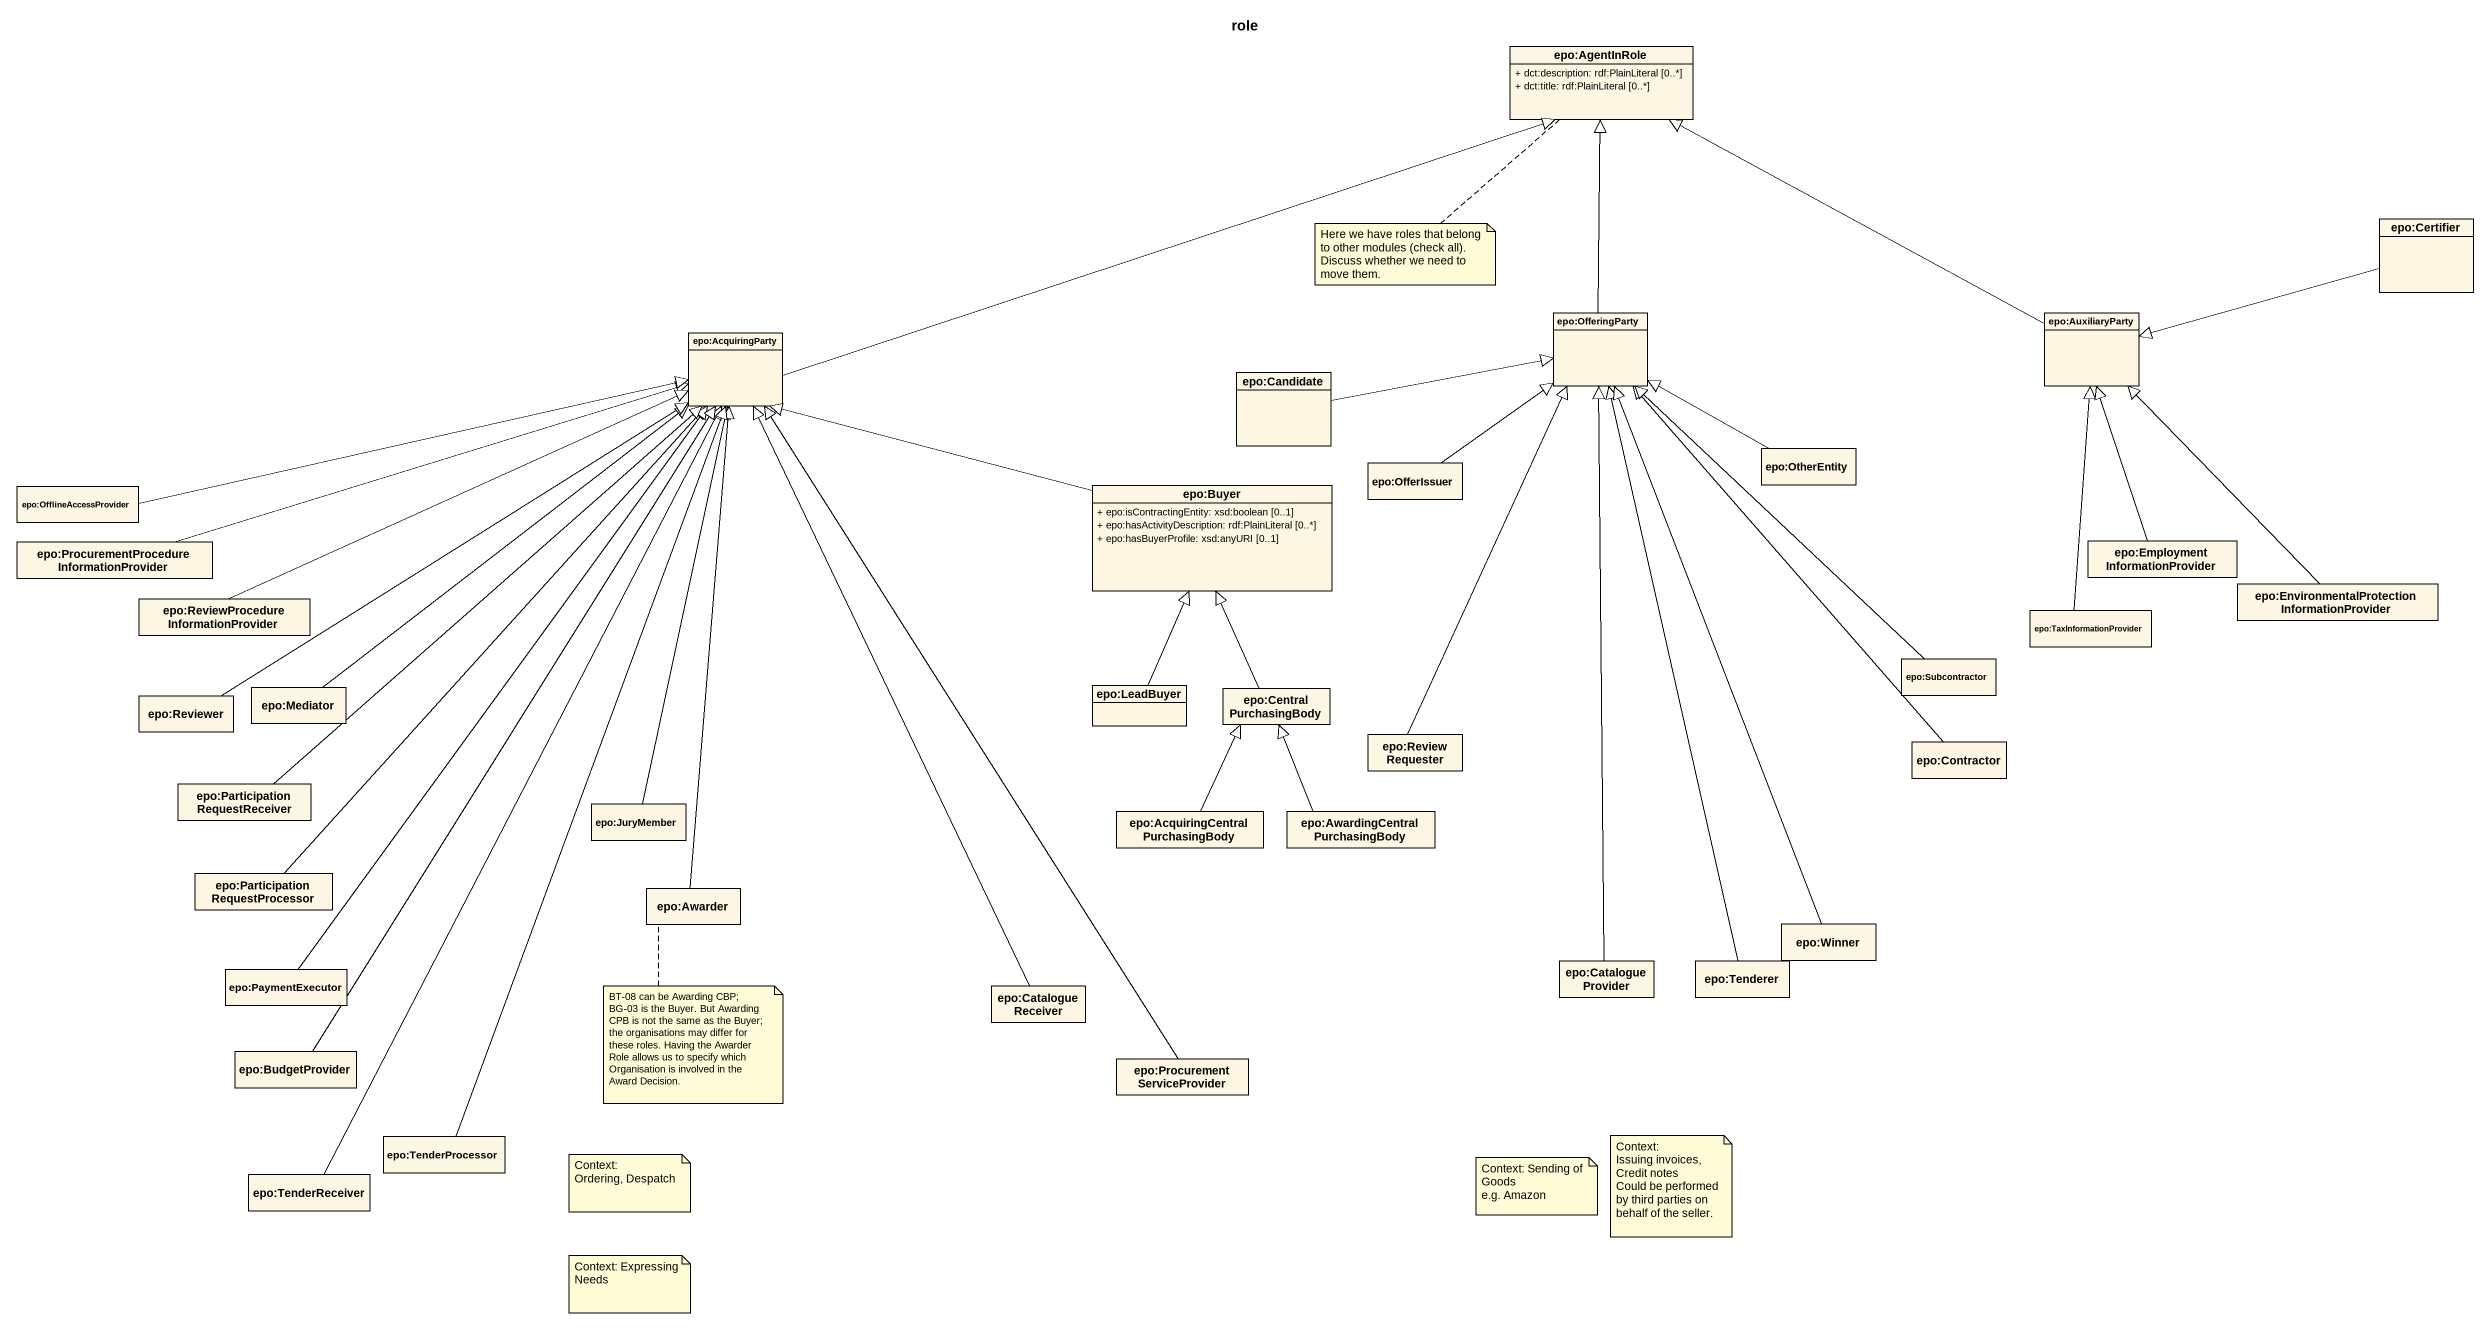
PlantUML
@startuml
title role
hide circle
hide empty members
skinparam classAttributeIconSize 0
class "epo:AgentInRole" as epo_AgentInRole {
  + dct:description: rdf:PlainLiteral [0..*]
  + dct:title: rdf:PlainLiteral [0..*]
}
class "epo:Certifier" as epo_Certifier
class "epo:OfferingParty" as epo_OfferingParty
class "epo:AuxiliaryParty" as epo_AuxiliaryParty
class "epo:AcquiringParty" as epo_AcquiringParty
class "epo:Candidate" as epo_Candidate
class "epo:OfferIssuer" as epo_OfferIssuer
class "epo:OtherEntity" as epo_OtherEntity
class "epo:OfflineAccessProvider" as epo_OfflineAccessProvider
class "epo:Buyer" as epo_Buyer {
  + epo:isContractingEntity: xsd:boolean [0..1]
  + epo:hasActivityDescription: rdf:PlainLiteral [0..*]
  + epo:hasBuyerProfile: xsd:anyURI [0..1]
}
class "epo:ProcurementProcedureInformationProvider" as epo_ProcurementProcedureInfo
class "epo:EmploymentInformationProvider" as epo_EmploymentInformationPro
class "epo:ReviewProcedureInformationProvider" as epo_ReviewProcedureInformati
class "epo:TaxInformationProvider" as epo_TaxInformationProvider
class "epo:EnvironmentalProtectionInformationProvider" as epo_EnvironmentalProtectionI
class "epo:Subcontractor" as epo_Subcontractor
class "epo:Reviewer" as epo_Reviewer
class "epo:Mediator" as epo_Mediator
class "epo:LeadBuyer" as epo_LeadBuyer
class "epo:CentralPurchasingBody" as epo_CentralPurchasingBody
class "epo:ReviewRequester" as epo_ReviewRequester
class "epo:Contractor" as epo_Contractor
class "epo:ParticipationRequestReceiver" as epo_ParticipationRequestRece
class "epo:JuryMember" as epo_JuryMember
class "epo:AcquiringCentralPurchasingBody" as epo_AcquiringCentralPurchasi
class "epo:AwardingCentralPurchasingBody" as epo_AwardingCentralPurchasin
class "epo:ParticipationRequestProcessor" as epo_ParticipationRequestProc
class "epo:Awarder" as epo_Awarder
class "epo:Winner" as epo_Winner
class "epo:PaymentExecutor" as epo_PaymentExecutor
class "epo:CatalogueReceiver" as epo_CatalogueReceiver
class "epo:CatalogueProvider" as epo_CatalogueProvider
class "epo:Tenderer" as epo_Tenderer
class "epo:BudgetProvider" as epo_BudgetProvider
class "epo:ProcurementServiceProvider" as epo_ProcurementServiceProvid
class "epo:TenderReceiver" as epo_TenderReceiver
class "epo:TenderProcessor" as epo_TenderProcessor
epo_Certifier -left-|> epo_AuxiliaryParty
epo_OfferingParty -up-|> epo_AgentInRole
epo_AuxiliaryParty -left-|> epo_AgentInRole
epo_AcquiringParty -right-|> epo_AgentInRole
epo_Candidate -right-|> epo_OfferingParty
epo_OfferIssuer -up-|> epo_OfferingParty
epo_OtherEntity -left-|> epo_OfferingParty
epo_OfflineAccessProvider -right-|> epo_AcquiringParty
epo_Buyer -left-|> epo_AcquiringParty
epo_ProcurementProcedureInfo -right-|> epo_AcquiringParty
epo_EmploymentInformationPro -up-|> epo_AuxiliaryParty
epo_ReviewProcedureInformati -right-|> epo_AcquiringParty
epo_TaxInformationProvider -up-|> epo_AuxiliaryParty
epo_EnvironmentalProtectionI -up-|> epo_AuxiliaryParty
epo_Subcontractor -up-|> epo_OfferingParty
epo_Reviewer -up-|> epo_AcquiringParty
epo_Mediator -up-|> epo_AcquiringParty
epo_LeadBuyer -up-|> epo_Buyer
epo_CentralPurchasingBody -up-|> epo_Buyer
epo_ReviewRequester -up-|> epo_OfferingParty
epo_Contractor -up-|> epo_OfferingParty
epo_ParticipationRequestRece -up-|> epo_AcquiringParty
epo_JuryMember -up-|> epo_AcquiringParty
epo_AcquiringCentralPurchasi -up-|> epo_CentralPurchasingBody
epo_AwardingCentralPurchasin -up-|> epo_CentralPurchasingBody
epo_ParticipationRequestProc -up-|> epo_AcquiringParty
epo_Awarder -up-|> epo_AcquiringParty
epo_Winner -up-|> epo_OfferingParty
epo_PaymentExecutor -up-|> epo_AcquiringParty
epo_CatalogueReceiver -up-|> epo_AcquiringParty
epo_CatalogueProvider -up-|> epo_OfferingParty
epo_Tenderer -up-|> epo_OfferingParty
epo_BudgetProvider -up-|> epo_AcquiringParty
epo_ProcurementServiceProvid -up-|> epo_AcquiringParty
epo_TenderReceiver -up-|> epo_AcquiringParty
epo_TenderProcessor -up-|> epo_AcquiringParty
note bottom of epo_AgentInRole
  Here we have roles that belong to other modules (check all).
  Discuss whether we need to move them.
end note
note bottom of epo_Awarder : BT-08 can be Awarding CBP; BG-03 is the Buyer. But Awarding CPB is not the same as the Buyer; the organisations may differ for these roles. Having the Awarder Role allows us to specify which Organisation is involved in the Award Decision.
note as N3
  Context:
  Ordering, Despatch
end note
note as N4
  Context: Sending of Goods
  e.g. Amazon
end note
note as N5
  Context:
  Issuing invoices, Credit notes
  Could be performed by third parties on behalf of the seller.
end note
note as N6
  Context: Expressing Needs
end note
@enduml
